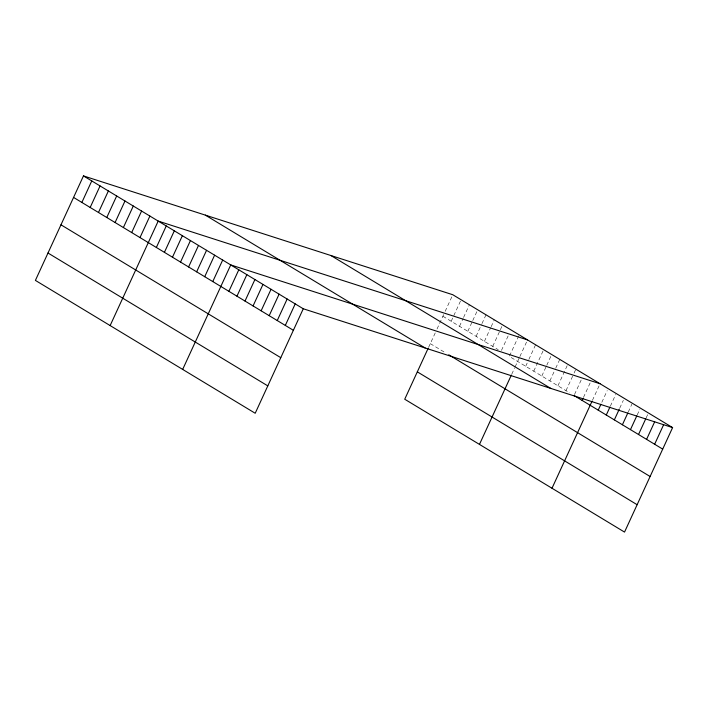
<?xml version="1.0" encoding="UTF-8"?>
<svg xmlns="http://www.w3.org/2000/svg" width="708" height="708" viewBox="0 0 708 708"><rect width="100%" height="100%" fill="white"/><g stroke="black" fill="none" stroke-linecap="round" stroke-linejoin="round"><path stroke-width="0.53" stroke-dasharray="3.54 2.66" d="M428.57 347.398L435.34 332.689M437.013 329.034L444.695 312.343M445.146 311.37L452.793 294.74M451.2 321.273L461.094 299.758M459.501 326.291L463.103 318.467M463.554 317.494L469.404 304.776M467.802 331.317L472.307 321.529M472.758 320.556L477.705 309.794M476.112 336.335L481.511 324.591M481.962 323.618L486.007 314.812M484.414 341.353L490.715 327.654M491.166 326.68L494.308 319.83M492.715 346.371L499.919 330.724M500.361 329.742L502.618 324.848M501.468 350.416L509.123 333.787M518.769 335.866L509.326 356.407L569.568 392.825M511.751 374.205L514.689 367.815M515.114 366.903L519.424 357.513M519.876 356.54L527.531 339.911M525.69 366.301L528.389 360.434M528.841 359.452L535.584 344.778M533.752 371.169L543.647 349.655M541.806 376.045L546.31 366.266M546.753 365.284L551.709 354.522M549.868 380.913L555.267 369.178M555.718 368.195L559.763 359.399M557.931 385.789L567.825 364.266M565.984 390.657L573.639 374.028M574.082 373.054L575.887 369.142M574.498 394.551L581.241 379.877M583.454 397.471L590.207 382.798M592.419 400.383L599.614 384.736M601.827 402.321L607.225 390.586M610.331 406.215L615.73 394.471M619.739 408.153L623.341 400.321M628.253 412.047L631.855 404.215M637.209 414.959L639.908 409.091M646.174 417.87L647.97 413.959M442.898 316.255L498.255 349.717M430.296 343.637L445.987 353.115"/><path stroke-width="1.06" d="M672.6 427.597L452.793 294.74L83.464 175.911L35.4 280.403L255.207 413.26L303.272 308.768L672.6 427.597L624.536 532.089L404.728 399.232L428.136 348.336M81.871 202.444L91.766 180.929M90.173 207.471L100.067 185.947M98.474 212.488L108.377 190.965M106.775 217.506L116.678 195.983M115.085 222.524L124.98 201.001M123.387 227.542L133.281 206.028M131.688 232.56L141.591 211.046M139.998 237.578L149.892 216.064M110.138 325.574L158.194 221.082L527.531 339.911M156.362 247.473L166.256 225.949M164.415 252.349L174.318 230.826M172.478 257.216L182.372 235.693M180.54 262.084L190.434 240.57M188.594 266.96L198.497 245.437M196.656 271.828L206.55 250.313M204.718 276.704L214.613 255.181M212.772 281.572L222.675 260.057M182.673 369.417L230.737 264.925L600.065 383.754M228.896 291.315L238.791 269.801M236.95 296.192L246.853 274.669M245.012 301.059L254.915 279.545M253.075 305.936L262.969 284.412M261.137 310.803L271.031 289.28M269.19 315.68L279.094 294.156M277.253 320.547L287.147 299.024M285.315 325.414L295.209 303.9M479.466 444.403L511.335 375.116M582.109 400.401L583.003 398.445M552.001 488.246L591.968 401.356M598.225 410.144L600.924 404.277M606.287 415.021L609.88 407.189M614.34 419.888L619.296 409.127M622.403 424.756L627.801 413.021M630.465 429.632L636.766 415.941M638.528 434.5L645.723 418.853M646.581 439.376L654.679 421.764M654.643 444.243L663.644 424.685M574.046 395.533L662.706 449.12M330.91 255.526L550.718 388.382M448.757 354.788L650.112 476.502M205.338 215.126L425.145 347.982M417.322 371.85L637.129 504.707M83.464 175.911L303.272 308.768M73.561 197.426L293.369 330.291M60.968 224.808L280.775 357.673M47.994 253.021L267.801 385.887"/></g></svg>
